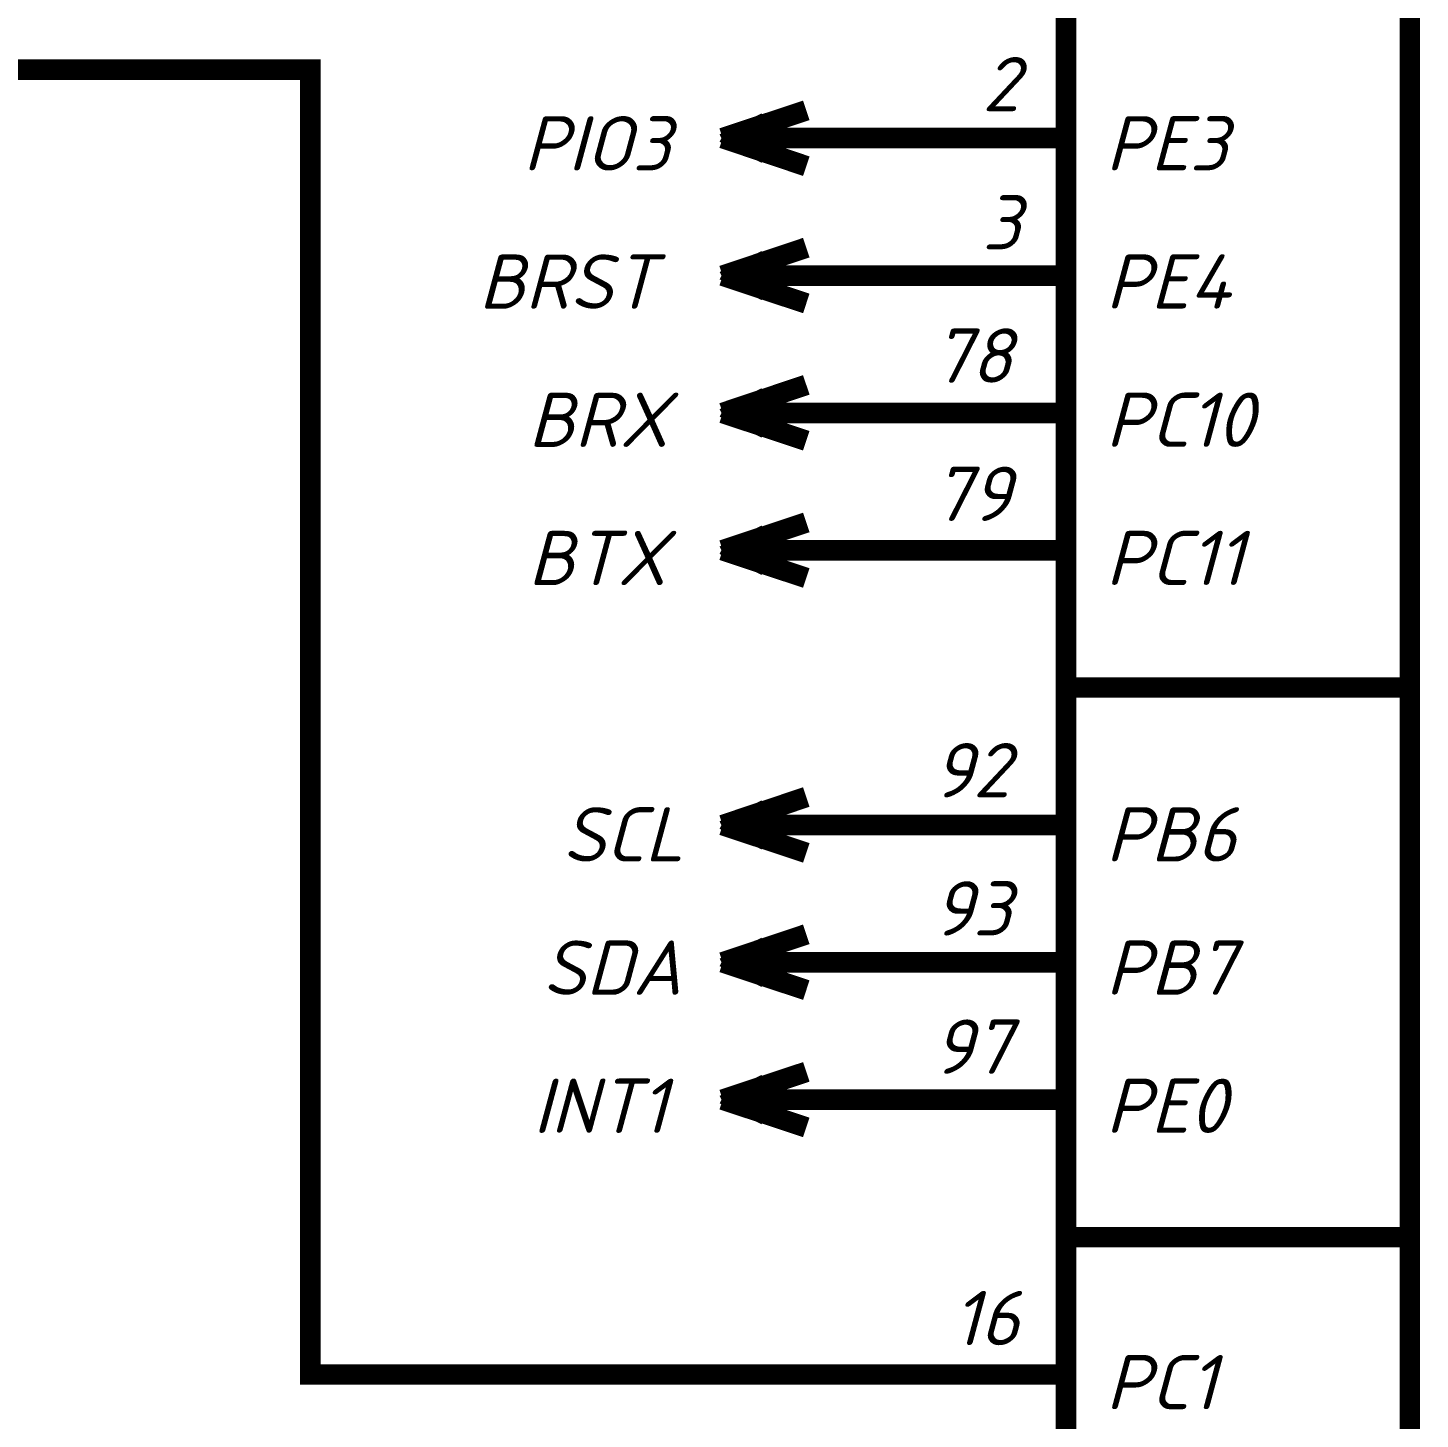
# Model space of a CAD drawing. Header units: inches. Extents: x 0 to 841, y 0 to 594.
# Drawn here: x 317.2 to 367.9, y 373.4 to 424 of the extents above; entities that cross this region are included whole.
import ezdxf

# ---------------------------------------------------------------- set-up
doc = ezdxf.new("R2010")
doc.units = ezdxf.units.IN
doc.layers.add('Sheet', color=255, linetype='Continuous')
doc.styles.get("Standard").update_dxf_attribs({"font": 'isocpeui.ttf'})

msp = doc.modelspace()

# ---------------------------------------------------------------- linework, layer by layer
at = {"layer": 'Sheet'}
for points in [[(355.013, 159.999, 0.749, 0.749, 0), (355.013, 449.992, 0.749, 0.749, 0)], [(367.522, 449.992, 0.749, 0.749, 0), (367.522, 159.999, 0.749, 0.749, 0)], [(212.518, 422.491, 0.749, 0.749, 0), (220.019, 422.491, 0.749, 0.749, 0), (235.021, 422.491, 0.749, 0.749, 0), (327.513, 422.491, 0.749, 0.749, 0), (327.513, 374.989, 0.749, 0.749, 0), (350.005, 374.989, 0.749, 0.749, 0)], [(342.515, 419.998, 0.749, 0.749, 0), (345.558, 421.008, 0.749, 0.749, 0)], [(342.47, 419.998, 0.3, 0.3, 0), (343.997, 420.761, 0.3, 0.3, 0)], [(345.008, 419.998, 0.749, 0.749, 0), (342.515, 419.998, 0.749, 0.749, 0)], [(345.558, 418.976, 0.749, 0.749, 0), (342.515, 419.998, 0.749, 0.749, 0)], [(342.47, 419.998, 0.3, 0.3, 0), (343.997, 419.234, 0.3, 0.3, 0)], [(345.008, 419.998, 0.3, 0.3, 0), (342.47, 419.998, 0.3, 0.3, 0)], [(345.008, 419.998, 0.749, 0.749, 0), (350.005, 419.998, 0.749, 0.749, 0)], [(355.013, 419.998, 0.749, 0.749, 0), (350.005, 419.998, 0.749, 0.749, 0)], [(355.013, 419.998, 0.3, 0.3, 0), (350.005, 419.998, 0.3, 0.3, 0)], [(342.515, 414.989, 0.749, 0.749, 0), (345.558, 416.011, 0.749, 0.749, 0)], [(342.47, 414.989, 0.3, 0.3, 0), (343.997, 415.753, 0.3, 0.3, 0)], [(345.008, 414.989, 0.749, 0.749, 0), (342.515, 414.989, 0.749, 0.749, 0)], [(345.558, 413.979, 0.749, 0.749, 0), (342.515, 414.989, 0.749, 0.749, 0)], [(342.47, 414.989, 0.3, 0.3, 0), (343.997, 414.237, 0.3, 0.3, 0)], [(345.008, 414.989, 0.3, 0.3, 0), (342.47, 414.989, 0.3, 0.3, 0)], [(345.008, 414.989, 0.749, 0.749, 0), (350.005, 414.989, 0.749, 0.749, 0)], [(355.013, 414.989, 0.749, 0.749, 0), (350.005, 414.989, 0.749, 0.749, 0)], [(355.013, 414.989, 0.3, 0.3, 0), (350.005, 414.989, 0.3, 0.3, 0)], [(342.515, 409.992, 0.749, 0.749, 0), (345.558, 411.014, 0.749, 0.749, 0)], [(342.47, 409.992, 0.3, 0.3, 0), (343.997, 410.756, 0.3, 0.3, 0)], [(345.008, 409.992, 0.749, 0.749, 0), (342.515, 409.992, 0.749, 0.749, 0)], [(345.558, 408.981, 0.749, 0.749, 0), (342.515, 409.992, 0.749, 0.749, 0)], [(342.47, 409.992, 0.3, 0.3, 0), (343.997, 409.228, 0.3, 0.3, 0)], [(345.008, 409.992, 0.3, 0.3, 0), (342.47, 409.992, 0.3, 0.3, 0)], [(345.008, 409.992, 0.749, 0.749, 0), (350.005, 409.992, 0.749, 0.749, 0)], [(355.013, 409.992, 0.749, 0.749, 0), (350.005, 409.992, 0.749, 0.749, 0)], [(355.013, 409.992, 0.3, 0.3, 0), (350.005, 409.992, 0.3, 0.3, 0)], [(342.515, 404.995, 0.749, 0.749, 0), (345.558, 406.006, 0.749, 0.749, 0)], [(342.47, 404.995, 0.3, 0.3, 0), (343.997, 405.759, 0.3, 0.3, 0)], [(345.008, 404.995, 0.749, 0.749, 0), (342.515, 404.995, 0.749, 0.749, 0)], [(345.558, 403.984, 0.749, 0.749, 0), (342.515, 404.995, 0.749, 0.749, 0)], [(345.008, 404.995, 0.749, 0.749, 0), (350.005, 404.995, 0.749, 0.749, 0)], [(355.013, 404.995, 0.749, 0.749, 0), (350.005, 404.995, 0.749, 0.749, 0)], [(342.47, 404.995, 0.3, 0.3, 0), (343.997, 404.231, 0.3, 0.3, 0)], [(345.008, 404.995, 0.3, 0.3, 0), (342.47, 404.995, 0.3, 0.3, 0)], [(355.013, 404.995, 0.3, 0.3, 0), (350.005, 404.995, 0.3, 0.3, 0)], [(367.522, 399.998, 0.749, 0.749, 0), (355.013, 399.998, 0.749, 0.749, 0)], [(342.515, 394.989, 0.749, 0.749, 0), (345.558, 396.011, 0.749, 0.749, 0)], [(342.47, 394.989, 0.3, 0.3, 0), (343.997, 395.753, 0.3, 0.3, 0)], [(345.008, 394.989, 0.749, 0.749, 0), (342.515, 394.989, 0.749, 0.749, 0)], [(345.558, 393.979, 0.749, 0.749, 0), (342.515, 394.989, 0.749, 0.749, 0)], [(345.008, 394.989, 0.749, 0.749, 0), (350.005, 394.989, 0.749, 0.749, 0)], [(355.013, 394.989, 0.749, 0.749, 0), (350.005, 394.989, 0.749, 0.749, 0)], [(342.47, 394.989, 0.3, 0.3, 0), (343.997, 394.237, 0.3, 0.3, 0)], [(345.008, 394.989, 0.3, 0.3, 0), (342.47, 394.989, 0.3, 0.3, 0)], [(355.013, 394.989, 0.3, 0.3, 0), (350.005, 394.989, 0.3, 0.3, 0)], [(342.515, 389.992, 0.749, 0.749, 0), (345.558, 391.014, 0.749, 0.749, 0)], [(342.47, 389.992, 0.3, 0.3, 0), (343.997, 390.756, 0.3, 0.3, 0)], [(345.008, 389.992, 0.749, 0.749, 0), (342.515, 389.992, 0.749, 0.749, 0)], [(345.558, 388.982, 0.749, 0.749, 0), (342.515, 389.992, 0.749, 0.749, 0)], [(342.47, 389.992, 0.3, 0.3, 0), (343.997, 389.229, 0.3, 0.3, 0)], [(345.008, 389.992, 0.3, 0.3, 0), (342.47, 389.992, 0.3, 0.3, 0)], [(345.008, 389.992, 0.749, 0.749, 0), (350.005, 389.992, 0.749, 0.749, 0)], [(355.013, 389.992, 0.749, 0.749, 0), (350.005, 389.992, 0.749, 0.749, 0)], [(355.013, 389.992, 0.3, 0.3, 0), (350.005, 389.992, 0.3, 0.3, 0)], [(342.515, 384.995, 0.749, 0.749, 0), (345.558, 386.006, 0.749, 0.749, 0)], [(342.47, 384.995, 0.3, 0.3, 0), (343.997, 385.759, 0.3, 0.3, 0)], [(345.008, 384.995, 0.749, 0.749, 0), (342.515, 384.995, 0.749, 0.749, 0)], [(345.558, 383.984, 0.749, 0.749, 0), (342.515, 384.995, 0.749, 0.749, 0)], [(342.47, 384.995, 0.3, 0.3, 0), (343.997, 384.231, 0.3, 0.3, 0)], [(345.008, 384.995, 0.3, 0.3, 0), (342.47, 384.995, 0.3, 0.3, 0)], [(345.008, 384.995, 0.749, 0.749, 0), (350.005, 384.995, 0.749, 0.749, 0)], [(355.013, 384.995, 0.749, 0.749, 0), (350.005, 384.995, 0.749, 0.749, 0)], [(355.013, 384.995, 0.3, 0.3, 0), (350.005, 384.995, 0.3, 0.3, 0)], [(355.013, 379.987, 0.749, 0.749, 0), (367.522, 379.987, 0.749, 0.749, 0)], [(355.013, 374.989, 0.749, 0.749, 0), (350.005, 374.989, 0.749, 0.749, 0)], [(355.013, 374.989, 0.3, 0.3, 0), (350.005, 374.989, 0.3, 0.3, 0)]]:
    msp.add_lwpolyline(points, format="xyseb", dxfattribs=at)

# ---------------------------------------------------------------- texts
for s, height, p in [('2', 1.976, (351.959, 420.975)), ('PIO3', 1.9764, (335.25, 418.819)), ('PE3', 1.9764, (356.45, 418.819)), ('3', 1.976, (351.959, 415.944)), ('BRST', 1.9764, (333.633, 413.788)), ('PE4', 1.9764, (356.45, 413.788)), ('78', 1.9764, (350.162, 411.093)), ('BRX', 1.9764, (335.43, 408.757)), ('PC10', 1.9764, (356.45, 408.757)), ('79', 1.9764, (350.162, 406.062)), ('BTX', 1.9764, (335.43, 403.726)), ('PC11', 1.9764, (356.45, 403.726)), ('92', 1.9764, (350.162, 396)), ('SCL', 1.9764, (336.687, 393.664)), ('PB6', 1.9764, (356.45, 393.664)), ('93', 1.9764, (350.162, 390.969)), ('SDA', 1.9764, (335.969, 388.813)), ('PB7', 1.9764, (356.45, 388.813)), ('97', 1.9764, (350.162, 385.938)), ('INT1', 1.9764, (335.609, 383.782)), ('PE0', 1.9764, (356.45, 383.782)), ('16', 1.9764, (350.881, 376.056)), ('PC1', 1.9764, (356.45, 373.721))]:
    msp.add_text(s, height=height, dxfattribs=at).set_placement(p)

doc.saveas('drawing.dxf')
